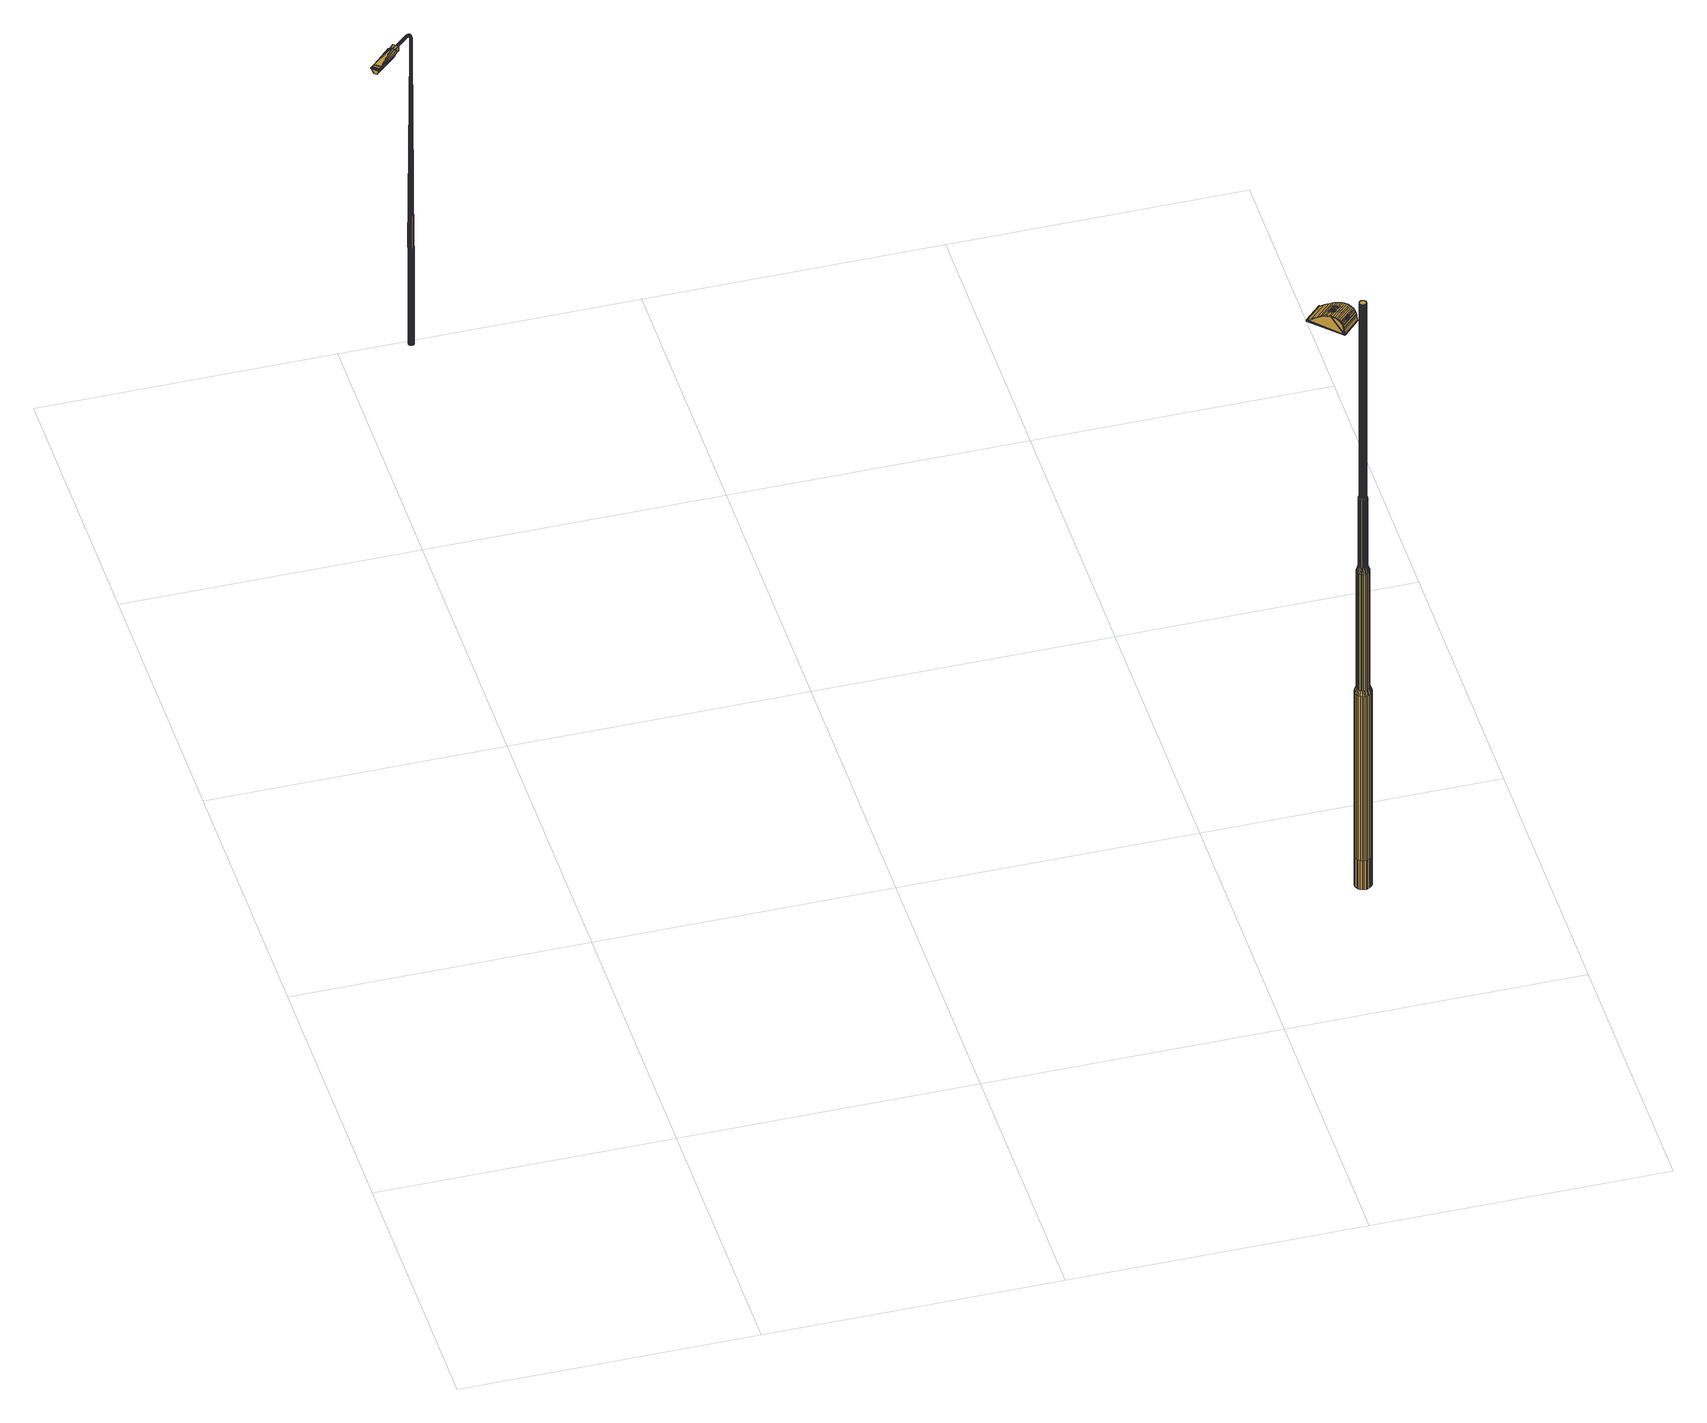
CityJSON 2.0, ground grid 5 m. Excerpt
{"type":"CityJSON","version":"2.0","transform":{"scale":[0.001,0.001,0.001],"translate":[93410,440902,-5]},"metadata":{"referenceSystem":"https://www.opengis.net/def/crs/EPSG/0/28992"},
"CityObjects":{
"cityfurniture1":{"type":"CityFurniture","attributes":{"Brondatum":"12-06-2019","Thema":"Lichtmasten","Nivo":"0","Klasse":"Tertiaire weg","Objecthoogte":"6","Geplaatst_op":"01-01-1995","Datum_laatste_mutatie":"07-06-2019","Straatnaam":"Wilgenoord","Buurtnaam":"Hillegersberg Noord","Buurt_nummer":"62","Wijknaam":"Hillegersberg-Schiebroek","Wijknummer":"6","Lichtpunttype":"Straatverlichting","Nummer":"1","Beheerobject":"23442/OVL-001","Lamptype":"SON PRO E 50W E27","Armatuurtype":"490 SGS 203 1X SON 50W <NB>","Masttype":"80005 MAST 6M LPH 6M R.grijs VALMONT"},"geometry":[{"type":"MultiSurface","lod":"2","boundaries":[[[0,1,2,3,4,5]],[[6,7,8,9,10,11]],[[12,13,14,15,16,17]],[[18,19,20,21,22,23]],[[14,13,24,25,26,15]],[[9,8,27,28,29,10]],[[30,19,18,23,31,32]],[[21,20,33,34,35,22]],[[36,37,38,39]],[[40,41,30,32,31,42]],[[43,44,45,46,47,48]],[[49,50,24,13]],[[51,52,53,54]],[[55,44,43,48,56,57]],[[58,59,20,19]],[[60,61,50,49]],[[47,51,54,62]],[[25,24,1,0,5,26]],[[63,64,7,6,11,65]],[[66,67,27,8]],[[68,55,57,56,69,70]],[[4,71,72,73]],[[74,75,66,76]],[[77,78,79,61]],[[80,81,78,77]],[[73,72,82,83]],[[84,39,85,45]],[[83,82,37,36]],[[46,45,85,86,51,47]],[[11,10,81,80]],[[76,66,8,7]],[[87,88,89,90]],[[61,79,91,50]],[[39,38,92,85]],[[93,94,95,96]],[[97,98,99,100]],[[101,77,61,60]],[[22,35,102,103]],[[90,89,75,74]],[[50,91,1,24]],[[94,104,105,95]],[[95,105,106,59]],[[15,26,107,108]],[[65,11,80,109]],[[59,106,33,20]],[[54,53,104,94]],[[110,111,112,113]],[[31,23,88,87]],[[10,29,114,81]],[[115,116,98,97]],[[91,117,2,1]],[[62,54,94,93]],[[78,118,119,79]],[[86,85,92,120,52,51]],[[89,110,113,75]],[[67,121,122,27]],[[113,112,121,67]],[[75,113,67,66]],[[103,102,111,110]],[[123,124,125,126]],[[127,73,83,128]],[[88,103,110,89]],[[79,119,117,91]],[[108,107,116,115]],[[129,130,131,132]],[[96,95,59,58]],[[133,134,135,136]],[[137,138,124,123]],[[16,15,108,139]],[[140,36,39,84]],[[128,83,36,140]],[[109,80,77,101]],[[141,42,142,143]],[[143,142,144,145]],[[146,147,148,149]],[[150,49,13,12]],[[151,141,143,152]],[[134,153,154,135]],[[81,114,118,78]],[[23,22,103,88]],[[5,4,73,127]],[[145,144,153,134]],[[155,156,157,158]],[[159,97,100,160]],[[152,143,145,161]],[[56,48,162,163]],[[164,93,96,165]],[[166,167,147,146]],[[168,169,170,171]],[[172,58,19,30]],[[142,87,90,144]],[[100,99,44,55]],[[173,60,49,150]],[[130,174,175,131]],[[153,74,76,154]],[[176,126,177,178]],[[169,164,165,170]],[[179,180,156,155]],[[48,47,62,162]],[[144,90,74,153]],[[181,163,169,168]],[[158,157,167,166]],[[69,56,163,181]],[[171,170,182,183]],[[99,84,45,44]],[[136,135,184,185]],[[186,101,60,173]],[[187,109,101,186]],[[139,108,115,188]],[[182,172,30,41]],[[163,162,164,169]],[[107,127,128,116]],[[26,5,127,107]],[[116,128,140,98]],[[162,62,93,164]],[[160,100,55,68]],[[188,115,97,159]],[[42,31,87,142]],[[165,96,58,172]],[[189,65,109,187]],[[154,76,7,64]],[[170,165,172,182]],[[98,140,84,99]],[[190,191,192,193]],[[194,195,196,197]],[[198,199,200,201]],[[202,123,126,176]],[[203,171,183,204]],[[205,206,207,208,209,210]],[[211,202,176,212]],[[213,214,215,216]],[[209,208,217,218]],[[219,220,221,222]],[[216,215,223,224]],[[193,192,225,226]],[[227,228,220,219]],[[229,230,228,227]],[[231,158,166,232]],[[224,223,206,205]],[[204,183,233,234]],[[235,236,237,238]],[[239,240,241,242]],[[243,137,123,202]],[[197,196,191,190]],[[244,245,195,194]],[[232,166,146,246]],[[174,69,181,175]],[[247,200,248,249,250,245]],[[251,252,253,254,180,179]],[[255,234,233,256,141,151]],[[242,241,257,258]],[[238,237,214,213]],[[201,200,247,245,244,259]],[[260,185,184,261,189,262]],[[225,263,264,265,266,267]],[[212,176,178,268]],[[246,146,149,269]],[[266,265,243,270]],[[270,243,202,211]],[[268,178,252,271]],[[272,234,255,151,273,274]],[[275,276,185,260,262,277]],[[175,181,168,278]],[[279,179,155,280]],[[183,182,41,233]],[[271,252,251,179,279,281]],[[282,129,132,283]],[[233,41,40,42,141,256]],[[283,132,284,285]],[[124,186,173,125]],[[277,262,138,137]],[[280,155,158,231]],[[278,168,171,203]],[[265,277,137,243]],[[286,287,288,289]],[[290,160,68,291]],[[263,276,275,277,265,264]],[[273,151,152,292]],[[293,12,17,16,294,295]],[[196,296,286,191]],[[292,152,161,297]],[[298,292,297,296]],[[288,136,185,276]],[[192,289,263,225]],[[296,297,287,286]],[[195,298,296,196]],[[245,250,298,195]],[[191,286,289,192]],[[250,273,292,298]],[[299,159,160,290]],[[289,288,276,263]],[[287,133,136,288]],[[147,290,291,148]],[[300,204,234,272]],[[138,187,186,124]],[[180,294,301,156]],[[301,139,188,302]],[[156,301,302,157]],[[157,302,299,167]],[[297,161,133,287]],[[184,64,63,65,189,261]],[[161,145,134,133]],[[262,189,187,138]],[[135,154,64,184]],[[302,188,159,299]],[[294,16,139,301]],[[167,299,290,147]],[[125,173,150,303]],[[284,304,305,306]],[[131,175,278,304]],[[248,272,274,273,250,249]],[[305,203,204,300]],[[307,306,308,199]],[[126,125,303,177]],[[199,308,248,200]],[[303,150,12,293]],[[178,177,253,252]],[[308,300,272,248]],[[253,293,295,294,180,254]],[[285,284,306,307]],[[132,131,304,284]],[[218,217,309,310]],[[177,303,293,253]],[[306,305,300,308]],[[304,278,203,305]],[[119,311,312,117]],[[28,27,122,313,314,29]],[[120,92,315,316,317,52]],[[313,122,318,319,320,314]],[[117,312,321,2]],[[241,270,211,257]],[[102,322,323,111]],[[52,317,324,53]],[[111,323,325,112]],[[53,324,326,104]],[[105,327,328,106]],[[240,266,270,241]],[[258,257,329,330]],[[3,2,321,331,71,4]],[[104,326,327,105]],[[34,33,332,333,334,35]],[[35,334,322,102]],[[106,328,332,33]],[[335,336,230,229]],[[226,225,267,266,240,337]],[[214,338,339,215]],[[340,232,246,341]],[[342,231,232,340]],[[37,343,344,38]],[[345,283,285,338]],[[346,280,231,342]],[[215,339,198,223]],[[82,347,343,37]],[[223,198,201,206]],[[220,341,348,221]],[[38,344,315,92]],[[72,349,347,82]],[[350,351,352,353,354,355]],[[354,353,346,336]],[[351,271,281,279,353,352]],[[353,279,280,346]],[[356,282,283,345]],[[237,345,338,214]],[[228,340,341,220]],[[236,356,345,237]],[[331,321,357,358,359,71]],[[360,268,271,351]],[[361,360,351,350]],[[310,309,362,363]],[[364,354,336,335]],[[329,212,268,360]],[[257,211,212,329]],[[230,342,340,228]],[[149,148,365,130,129,366]],[[206,201,259,244,208,207]],[[330,329,360,361]],[[367,368,369,370]],[[363,362,368,367]],[[336,346,342,230]],[[208,244,194,217]],[[222,221,371,236,235,372]],[[221,348,373,356,236,371]],[[374,242,258,375]],[[375,258,330,376]],[[377,369,226,337,240,239]],[[338,285,307,339]],[[309,197,190,362]],[[378,239,242,374]],[[376,330,361,379]],[[341,246,269,348]],[[148,291,380,174,130,365]],[[362,190,193,368]],[[217,194,197,309]],[[381,370,369,377,239,378]],[[291,68,70,69,174,380]],[[382,383,350,355,354,364]],[[379,361,350,383]],[[368,193,226,369]],[[339,307,199,198]],[[219,222,384,385]],[[222,372,235,386,387,384]],[[388,325,323,322,334,333,332,328,327,326,324,317,316,315,344,343,347,349,359,358,357,389,390,391,392,320,319,318]],[[393,391,390,311]],[[311,390,389,312]],[[235,238,394,386]],[[373,348,269,395,282,356]],[[396,392,391,393]],[[397,398,205,210,209,399]],[[399,209,218,400]],[[269,149,366,129,282,395]],[[229,227,401,402]],[[403,400,404,405]],[[400,218,310,403]],[[384,385,406,407]],[[379,408,409,376]],[[227,219,385,401]],[[410,213,216,411]],[[412,224,205,398]],[[411,216,224,412]],[[413,414,415,416]],[[238,213,410,394]],[[363,367,417,418]],[[417,418,419,420]],[[229,402,421,335]],[[310,363,418,403]],[[411,412,398,397,399,400,403,418,417,422,423,424,414,413,409,408,425,426,427,421,402,401,385,384,387,386,394,410]],[[335,421,427,364]],[[414,424,428,415]],[[378,374,414,424]],[[382,364,427,426,425,383]],[[370,381,378,424,423,422]],[[374,375,413,414]],[[376,409,413,375]],[[423,429,428,424]],[[429,423,422,430]],[[367,370,422,417]],[[383,425,408,379]],[[427,426,425,431,432,433]],[[398,412,434,435]],[[385,401,436,406]],[[425,408,437,431]],[[409,413,416,438]],[[418,403,405,419]],[[402,421,439,440]],[[421,427,433,439]],[[412,411,441,434]],[[410,394,442,443]],[[408,409,438,437]],[[411,410,443,441]],[[400,399,444,404]],[[445,446,386,387,384,407]],[[401,402,440,436]],[[394,386,446,442]],[[447,444,399,397,398,435]],[[422,417,420,430]],[[121,388,318,122]],[[112,325,388,121]],[[29,314,396,114]],[[71,359,349,72]],[[114,396,393,118]],[[312,389,357,321]],[[118,393,311,119]],[[314,320,392,396]],[[448,449,450,451]],[[452,453,454,455]],[[456,457,458]],[[459,460,461]],[[462,463,464]],[[465,466,467]],[[449,468,469,450]],[[455,454,470,471]],[[472,473,474,475]],[[471,476,477,478,479]],[[480,481,482,483]],[[457,484,475,472,485,486,487,488,489]],[[474,473,490,491,492,469,468,493,494,495,496]],[[475,474,496,484]],[[497,498,477,476,499,500]],[[501,502,503,487,486,485,472,475,484,458,452,455,471,479]],[[487,504,492,491,486]],[[461,505,506,507,465]],[[508,509,465]],[[464,448,451,461]],[[510,502,501]],[[511,512,467]],[[467,512,513,464,463,514,515]],[[516,500,497,517]],[[464,513,518]],[[458,519,453,452]],[[485,490,473,472]],[[451,450,505,461]],[[510,488,503]],[[520,521,510,488]],[[484,496,495,519,458]],[[470,499,476,471]],[[517,522,498,497]],[[461,465,466,448,451]],[[467,515,514,463,464,461,465]],[[472,485,482,481]],[[503,487,488]],[[465,508,523]],[[501,479,521]],[[509,461,465]],[[461,465,459]],[[456,452,455]],[[501,521,510]],[[501,524,525,502]],[[460,459,523,508,509,462]],[[503,502,510]],[[502,525,526,503]],[[467,508,465]],[[462,464,461]],[[455,471,527]],[[467,515,508]],[[457,456,527,528]],[[500,529,507,506,498,497]],[[465,523,459]],[[461,509,462]],[[455,527,456]],[[458,484,457]],[[513,518,486,485,472,475,511,512]],[[460,462,461]],[[454,453,519,495,494,529,500,516,500,499,470]],[[463,514,515,467,466,448,464]],[[486,491,490,485]],[[466,493,468,449,448]],[[520,488,489,457,528]],[[465,507,529,494,493,466]],[[503,526,504,487]],[[528,527,471,479,521,520]],[[509,508,515,514,463,462]],[[458,452,456]],[[469,492,504,526,525,524,478,477,498,522,498,506,505,450]],[[479,478,524,501]],[[530,531,532,533]],[[534,535,531,532]],[[536,537,532,531,538,539]],[[540,534,532,537]],[[541,542,543,540,537,536,544]],[[530,533,545,546]],[[547,548,539,538,486,549,550]],[[535,486,538,531]],[[548,547,541,544]],[[530,546,551,552,535,531]],[[539,548,544,536]],[[553,545,533,532,534,554]]]}]},
"cityfurniture2":{"type":"CityFurniture","attributes":{"Brondatum":"12-06-2019","Thema":"Lichtmasten","Nivo":"0","Klasse":"Tertiaire weg","Objecthoogte":"6","Geplaatst_op":"01-01-1995","Datum_laatste_mutatie":"07-06-2019","Straatnaam":"Wilgenoord","Buurtnaam":"Hillegersberg Noord","Buurt_nummer":"62","Wijknaam":"Hillegersberg-Schiebroek","Wijknummer":"6","Lichtpunttype":"Straatverlichting","Nummer":"1","Beheerobject":"23442/OVL-001","Lamptype":"SON PRO E 50W E27","Armatuurtype":"490 SGS 203 1X SON 50W <NB>","Masttype":"80005 MAST 6M LPH 6M R.grijs VALMONT"},"geometry":[{"type":"MultiSurface","lod":"2","boundaries":[[[555,556,557,558]],[[558,557,559,560]],[[560,559,561,562]],[[562,561,563,564]],[[564,563,565,566]],[[566,565,567,568]],[[568,567,569,570]],[[570,569,571,572]],[[572,571,573,574]],[[574,573,575,576]],[[576,575,577,578]],[[578,577,579,580]],[[580,579,581,582]],[[582,581,583,584]],[[584,583,585,586]],[[586,585,587,588]],[[588,587,589,590]],[[590,589,591,592]],[[592,591,593,594]],[[594,593,595,596]],[[596,595,597,598]],[[598,597,599,600]],[[600,599,601,602]],[[602,601,556,555]],[[555,558,560,562,564,566,568,570,572,574,576,578,580,582,584,586,588,590,592,594,596,598,600,602]]]}]},
"cityfurniture3":{"type":"CityFurniture","attributes":{"Brondatum":"12-06-2019","Thema":"Lichtmasten","Nivo":"0","Klasse":"Verbindingsweg 2-zijdig","Objecthoogte":"10","Geplaatst_op":"02-12-2010","Datum_laatste_mutatie":"07-06-2019","Straatnaam":"Straatweg","Buurtnaam":"Hillegersberg Noord","Buurt_nummer":"62","Wijknaam":"Hillegersberg-Schiebroek","Wijknummer":"6","Lichtpunttype":"Straatverlichting","Nummer":"15","Beheerobject":"71935/OVL-015","Lamptype":"CPO-TW 140W KL.728","Armatuurtype":"4767 ARM SGS 453 1X CPO-TW 140W K EB OC FG EVSA VLAK GLAS LS-6","Uithoudertype":"UITHOUDER OV CONVERSIEMODEL","Masttype":"TRAMMAST LPH 10M"},"geometry":[{"type":"MultiSurface","lod":"2","boundaries":[[[603,604,605,606]],[[607,608,609,610]],[[611,612,613,614]],[[615,603,606,616]],[[617,618,619,620]],[[618,611,614,619]],[[604,607,610,605]],[[612,615,616,613]],[[614,613,621,622]],[[606,605,623,624]],[[625,626,627,628]],[[629,630,631,632]],[[633,634,635,636]],[[613,616,637,621]],[[638,625,628,639]],[[630,640,641,631]],[[616,606,624,637]],[[642,629,632,643]],[[610,609,644,645]],[[620,619,646,647]],[[648,633,636,649]],[[605,610,645,623]],[[619,614,622,646]],[[634,617,620,635]],[[650,648,649,651]],[[652,638,639,653]],[[640,652,653,641]],[[609,642,643,644]],[[654,655,626,625]],[[608,656,642,609]],[[657,658,659,660]],[[661,657,660,662]],[[663,664,640,630]],[[665,661,662,666]],[[667,665,666,668]],[[669,667,668,670]],[[671,672,638,652]],[[664,671,652,640]],[[672,654,625,638]],[[673,650,651,674]],[[658,673,674,659]],[[675,663,630,629]],[[655,669,670,626]],[[656,675,629,642]],[[676,677,678,679]],[[680,681,682,683]],[[684,685,686,687]],[[688,689,690,691]],[[692,693,694,695]],[[693,696,697,694]],[[681,698,699,682]],[[700,680,683,701]],[[702,703,704,705]],[[685,706,707,686]],[[696,676,679,697]],[[708,700,701,709]],[[710,708,709,711]],[[689,710,711,690]],[[706,688,691,707]],[[712,684,687,713]],[[703,712,713,704]],[[714,715,677,676]],[[716,717,693,692]],[[718,719,720,721]],[[722,723,681,680]],[[724,725,726,727]],[[728,716,692,729]],[[730,731,710,689]],[[725,732,733,726]],[[734,735,736,737]],[[717,738,696,693]],[[738,714,676,696]],[[739,722,680,700]],[[719,702,705,720]],[[735,724,727,736]],[[740,730,689,688]],[[723,741,698,681]],[[742,718,721,743]],[[732,742,743,733]],[[731,744,708,710]],[[698,728,729,699]],[[744,739,700,708]],[[715,734,737,677]],[[745,746,747,748]],[[749,750,751,752]],[[753,754,755,756]],[[757,745,748,758]],[[754,749,752,755]],[[759,760,761,762]],[[746,753,756,747]],[[763,764,765,766]],[[764,759,762,765]],[[750,767,768,751]],[[760,757,758,761]],[[748,747,769,770]],[[766,765,695,694]],[[767,771,772,768]],[[752,751,773,774]],[[771,775,776,772]],[[777,778,779,780]],[[778,781,782,779]],[[783,784,785,786]],[[784,787,788,785]],[[787,789,790,788]],[[789,791,792,790]],[[791,793,794,792]],[[756,755,795,796]],[[781,763,766,782]],[[747,756,796,769]],[[761,758,797,798]],[[799,800,801,802]],[[775,799,802,776]],[[800,803,804,801]],[[803,805,806,804]],[[805,783,786,806]],[[793,807,808,794]],[[762,761,798,809]],[[758,748,770,797]],[[755,752,774,795]],[[807,777,780,808]],[[765,762,809,695]],[[792,794,810,811]],[[785,788,812,813]],[[768,772,814,815]],[[802,801,816,817]],[[701,683,770,769]],[[786,785,813,818]],[[788,790,819,812]],[[782,766,694,697]],[[772,776,820,814]],[[776,802,817,820]],[[804,806,821,822]],[[801,804,822,816]],[[780,779,679,678]],[[790,792,811,819]],[[751,768,815,773]],[[794,808,823,810]],[[683,682,797,770]],[[779,782,697,679]],[[808,780,678,823]],[[806,786,818,821]],[[682,699,798,797]],[[704,713,817,816]],[[733,743,813,812]],[[736,727,811,810]],[[705,704,816,822]],[[691,690,774,773]],[[687,686,814,820]],[[720,705,822,821]],[[709,701,769,796]],[[711,709,796,795]],[[737,736,810,823]],[[690,711,795,774]],[[707,691,773,815]],[[699,729,809,798]],[[713,687,820,817]],[[726,733,812,819]],[[743,721,818,813]],[[686,707,815,814]],[[729,692,695,809]],[[727,726,819,811]],[[677,737,823,678]],[[778,777,807,793,791,789,787,784,783,805,803,800,799,775,771,767,750,749,754,753,746,745,757,760,759,764,763,781]],[[824,825,719,718]],[[826,827,732,725]],[[828,826,725,724]],[[829,830,734,715]],[[831,832,712,703]],[[833,834,717,716]],[[835,836,706,685]],[[741,837,728,698]],[[838,828,724,735]],[[839,824,718,742]],[[837,833,716,728]],[[825,840,702,719]],[[841,829,715,714]],[[836,740,688,706]],[[827,839,742,732]],[[830,838,735,734]],[[842,835,685,684]],[[832,842,684,712]],[[840,831,703,702]],[[631,641,839,827]],[[632,631,827,826]],[[641,653,824,839]],[[834,843,738,717]],[[627,844,832,831]],[[639,628,840,825]],[[643,632,826,828]],[[845,846,740,836]],[[843,841,714,738]],[[847,848,731,730]],[[844,849,842,832]],[[850,647,741,723]],[[846,847,730,740]],[[653,639,825,824]],[[851,850,723,722]],[[852,851,722,739]],[[853,845,836,835]],[[628,627,831,840]],[[849,853,835,842]],[[848,854,744,731]],[[854,852,739,744]],[[644,643,828,838]],[[647,646,837,741]],[[622,621,834,833]],[[626,670,844,627]],[[668,666,853,849]],[[621,637,843,834]],[[635,620,647,850]],[[662,660,846,845]],[[623,645,830,829]],[[651,649,852,854]],[[659,674,848,847]],[[637,624,841,843]],[[666,662,845,853]],[[645,644,838,830]],[[646,622,833,837]],[[636,635,850,851]],[[649,636,851,852]],[[674,651,854,848]],[[624,623,829,841]],[[660,659,847,846]],[[670,668,849,844]],[[855,856,857,858]],[[859,860,861,862]],[[863,864,865]],[[856,866,867,857]],[[868,869,870]],[[871,872,873,874]],[[875,876,877,865]],[[878,879,880,881]],[[860,882,883,861]],[[872,859,862,873]],[[884,870,869]],[[885,878,881,886]],[[882,887,888,883]],[[889,890,891,892]],[[879,869,868,880]],[[893,894,895,896]],[[894,897,898,895]],[[897,889,892,898]],[[877,865,864]],[[890,855,858,891]],[[887,885,886,888]],[[866,871,874,867]],[[899,900,901,902]],[[903,899,902,904]],[[905,906,907]],[[908,906,905]],[[909,908,905]],[[910,903,904,911]],[[912,900,899,903,910,913,914,915,916,917,918,919],[920,905,907,921,922,923]],[[920,909,905]],[[924,908,909]],[[912,919,924,909]],[[919,918,908,924]],[[900,912,909,901]],[[913,910,911,925]],[[890,889,926,927]],[[855,890,927,928]],[[866,856,929,930]],[[871,866,930,931]],[[856,855,928,929]],[[872,871,931,932]],[[933,934,935,936]],[[937,938,864,939]],[[940,937,939,941]],[[942,943,944,945]],[[946,947,948,949]],[[949,948,943,942]],[[945,944,950,951]],[[721,720,821,818]],[[952,953,954,955]],[[956,957,958,959]],[[955,954,957,956]],[[960,961,962,963]],[[964,965,966,967]],[[963,962,968,969]],[[970,971,972,973]],[[967,966,974,975]],[[951,950,976,977]],[[978,979,980,981]],[[981,980,965,964]],[[982,983,984,985]],[[975,974,971,970]],[[969,968,983,982]],[[986,987,988,989]],[[989,988,961,960]],[[985,984,990,991]],[[992,993,979,978]],[[977,976,987,986]],[[994,995,996,997]],[[997,996,998,999]],[[999,998,1000,1001]],[[1002,1003,1004,1005]],[[1006,1007,1008,1009]],[[1010,1011,1007,1006]],[[1009,1008,995,994]],[[1012,1013,1014,1015]],[[1016,1017,1018,1019]],[[1020,1021,1022,1023]],[[1024,1025,1017,1016]],[[1026,1027,1028,1029]],[[1030,1031,1013,1012]],[[1032,1033,1034,1035]],[[1036,1037,1038,1039]],[[1023,1022,1011,1010]],[[1019,1018,1040,1041]],[[1015,1014,1037,1036]],[[1035,1034,1042,1043]],[[1039,1038,1021,1020]],[[1041,1040,1033,1032]],[[1044,1045,1027,1026]],[[1043,1042,1045,1044]],[[1046,1047,1048,1049]],[[1050,1051,1052,1053]],[[1054,1055,1056,1057]],[[1049,1048,1055,1054]],[[1005,1004,1058,1059]],[[1053,1052,1047,1046]],[[1059,1058,1051,1050]],[[1060,1061,1062,1063]],[[1064,1065,1066,1067]],[[1068,1069,1070,1071]],[[1072,1073,1061,1060]],[[1074,1075,1076,1077]],[[1078,1079,1065,1064]],[[1080,1081,953,952]],[[1057,1056,1069,1068]],[[1077,1076,1082,1083]],[[1063,1062,1084,1085]],[[1071,1070,1075,1074]],[[1086,1087,1081,1080]],[[1085,1084,1087,1086]],[[1067,1066,1088,1089]],[[1089,1088,1073,1072]],[[878,885,1090,1091]],[[879,878,1091,1092]],[[869,879,1092,1093]],[[884,869,1093,876]],[[1094,1095,1096,1097]],[[1098,911,923]],[[1099,1100,1101]],[[1102,1103,906]],[[1104,921,907,1105]],[[1105,1094,1097,1104]],[[921,1098,922]],[[906,1103,907]],[[1105,907,905,1094]],[[909,920,923,901]],[[922,1098,923]],[[904,902,911]],[[1098,921,907,1103]],[[902,901,923]],[[925,911,1098]],[[1100,923,922,1097,1096,1106,1101]],[[911,902,923]],[[1107,940,941,1108]],[[1109,1110,1111,1112]],[[893,1113,1114,1115]],[[1110,1107,1108,1111]],[[1113,1109,1112,1114]],[[894,893,1115,1116]],[[889,897,1117,926]],[[897,894,1116,1117]],[[1118,1119,1120,1121]],[[1122,1123,1124,1125]],[[1126,1127,1128,1129]],[[1130,1131,1132,1133]],[[1134,1135,1136,1137]],[[1137,1136,1138,1139]],[[1140,1141,1142,1143]],[[1139,1138,1144,1145]],[[1145,1144,1127,1126]],[[1146,1147,1123,1122]],[[1121,1120,1131,1130]],[[1125,1124,1119,1118]],[[1133,1132,1148,1149]],[[1149,1148,1135,1134]],[[1143,1142,1150,1151]],[[1152,1153,1154,1155]],[[1151,1150,1156,1157]],[[1158,1159,1160,1161]],[[1162,1163,1164,1165]],[[1166,1167,1168,1169]],[[1155,1154,1159,1158]],[[1170,1171,1172,1173]],[[1157,1156,1174,1175]],[[1176,1177,1178,1179]],[[1173,1172,1177,1176]],[[1175,1174,1163,1162]],[[1165,1164,1180,1181]],[[1179,1178,1025,1024]],[[1181,1180,1167,1166]],[[1169,1168,1153,1152]],[[1182,1183,1184,1185]],[[1186,1187,1188,1189]],[[1190,1191,1192,1193]],[[1194,1195,1187,1186]],[[1196,1197,1198,1199]],[[1200,1201,1197,1196]],[[1185,1184,1202,1203]],[[1199,1198,1191,1190]],[[1204,1205,1201,1200]],[[1203,1202,1205,1204]],[[1193,1192,1206,1207]],[[1208,1209,1210,1211]],[[1211,1210,1212,1213]],[[1207,1206,1214,1215]],[[1215,1214,1195,1194]],[[914,913,925,1098]],[[916,915,1103,1102]],[[938,1216,1217]],[[938,937,1218,1216]],[[1107,1110,1219,1220]],[[1221,1217,884,870]],[[915,914,1098,1103]],[[1221,1217,1216]],[[918,917,906,908]],[[1222,1109,1223]],[[917,916,1102,906]],[[893,896,1113]],[[940,1107,1220,1224]],[[937,940,1224,1218]],[[1113,1223,1109]],[[1223,1113,896]],[[1110,1109,1222,1219]],[[1225,863,865]],[[1093,1092,1226,1227]],[[1093,1227,876]],[[875,876,1227]],[[885,887,1228,1090]],[[887,882,1229,1228]],[[860,859,1230,1231]],[[859,872,932,1230]],[[882,860,1231,1229]],[[973,972,1232,1233]],[[1234,1235,1236,1237]],[[1238,1239,1240,1241]],[[1242,1243,1244,1245]],[[1246,1247,1235,1234]],[[1237,1236,1239,1238]],[[1233,1232,1247,1246]],[[1248,1249,1250,1251]],[[1252,1253,1254,1255]],[[1256,1106,1096,1095]],[[1245,1244,1257,1258]],[[1258,1257,1259,1260]],[[1255,1254,1261,1262]],[[922,921,1104,1097]],[[1263,1264,1253,1252]],[[1251,1250,1265,1266]],[[1267,1268,1269,1270]],[[1262,1261,1268,1267]],[[1270,1269,1249,1248]],[[1271,1272,1264,1263]],[[1099,1106,1256]],[[1260,1259,1272,1271]],[[1094,905,920,1273,1099,1256,1095]],[[1106,1099,1101]],[[1100,1099,1273]],[[1273,923,1100]],[[923,1273,920]],[[1116,1115,1274,1275]],[[929,928,1276,1277]],[[1117,1116,1275,1278]],[[930,929,1277,1279]],[[931,930,1279,1280]],[[1108,941,1281,1282]],[[1111,1108,1282,1283]],[[1230,932,1225,1284]],[[1231,1230,1284,1285]],[[1091,1090,1286,1287]],[[1228,1229,1288,1289]],[[1092,1091,1287,1226]],[[941,939,1290,1281]],[[927,926,1291,1292]],[[928,927,1292,1276]],[[1229,1231,1285,1288]],[[1115,1114,1293,1274]],[[939,864,863,1290]],[[1114,1112,1294,1293]],[[1112,1111,1283,1294]],[[932,931,1280,1225]],[[926,1117,1278,1291]],[[1090,1228,1289,1286]],[[1216,873,1221]],[[862,861,883,888,886,881,880,868,1221,873]],[[1295,1296,1297,1298]],[[1296,933,936,1297]],[[1299,1295,1298,1300]],[[1301,1302,1300,1298,1297,936,935]],[[1303,1304,1305,1306]],[[1307,1308,1309,1310]],[[1311,1299,1300,1302]],[[1312,1311,1302,1301]],[[934,933,1296,1295,1299,1311,1312]],[[1313,1314,1315,1316]],[[1317,1318,1308,1307]],[[934,1312,1301,935]],[[1319,1320,1321,1322]],[[1306,1305,1323,1324]],[[1310,1309,1209,1208]],[[1316,1315,1320,1319]],[[1325,1326,1314,1313]],[[1322,1321,1318,1317]],[[1324,1323,1326,1325]],[[938,1217,877,864]],[[896,895,898,892,891,858,857,867,874,873,1216,1218,1224,1220,1219,1222]],[[1223,896,1222]],[[875,1227,865]],[[1226,1287,1286,1289,1288,1285,1284,1225,865,1227]],[[868,870,1221]],[[1294,1283,1282,1281,1290,863,1225,1280,1279,1277,1276,1292,1291,1278,1275,1274,1293]]]}]}
},
"vertices":[
[1124,19836,7444],[1125,19836,7447],[1111,19821,7454],[1111,19820,7452],[1110,19820,7449],[1123,19835,7442],[1132,19869,7453],[1130,19871,7453],[1116,19855,7464],[1117,19853,7464],[1119,19851,7464],[1133,19867,7453],[1161,19877,7410],[1150,19864,7424],[1149,19864,7422],[1147,19863,7420],[1158,19875,7407],[1160,19876,7409],[1097,19862,7449],[1096,19862,7447],[1082,19846,7454],[1083,19847,7457],[1084,19847,7459],[1098,19863,7451],[1138,19851,7437],[1137,19850,7434],[1136,19849,7432],[1101,19838,7473],[1102,19836,7472],[1104,19834,7472],[1109,19876,7437],[1111,19878,7441],[1110,19877,7439],[1068,19830,7459],[1069,19831,7462],[1069,19831,7464],[1101,19823,7438],[1088,19809,7443],[1084,19811,7441],[1097,19826,7436],[1122,19891,7426],[1121,19890,7424],[1123,19892,7428],[1115,19858,7420],[1117,19856,7420],[1105,19843,7429],[1103,19845,7429],[1102,19847,7429],[1113,19860,7420],[1151,19867,7428],[1139,19853,7441],[1089,19833,7436],[1076,19818,7441],[1073,19821,7443],[1086,19836,7438],[1128,19869,7409],[1124,19872,7410],[1126,19870,7409],[1095,19860,7442],[1082,19845,7449],[1152,19870,7432],[1139,19856,7445],[1099,19850,7431],[1145,19884,7440],[1143,19886,7440],[1147,19882,7439],[1112,19858,7464],[1097,19841,7472],[1138,19880,7396],[1134,19883,7397],[1136,19882,7397],[1096,19804,7454],[1094,19805,7450],[1107,19820,7445],[1122,19876,7451],[1108,19860,7462],[1126,19874,7453],[1138,19860,7448],[1124,19844,7459],[1125,19841,7455],[1136,19863,7451],[1122,19848,7462],[1091,19806,7446],[1104,19822,7441],[1109,19840,7429],[1093,19829,7436],[1091,19831,7436],[1114,19878,7445],[1100,19863,7455],[1104,19862,7459],[1118,19878,7448],[1126,19838,7451],[1080,19815,7440],[1097,19854,7434],[1084,19840,7441],[1082,19842,7445],[1095,19857,7438],[1136,19863,7411],[1125,19851,7422],[1121,19853,7420],[1132,19865,7410],[1151,19874,7435],[1072,19830,7469],[1086,19847,7463],[1071,19824,7446],[1069,19827,7450],[1068,19829,7454],[1133,19849,7428],[1144,19862,7417],[1149,19878,7438],[1089,19846,7467],[1074,19829,7473],[1078,19827,7476],[1093,19844,7470],[1107,19831,7470],[1140,19862,7414],[1129,19849,7425],[1112,19822,7459],[1110,19828,7467],[1111,19825,7463],[1078,19816,7441],[1082,19824,7478],[1085,19821,7478],[1183,19910,7384],[1174,19900,7403],[1174,19895,7401],[1183,19906,7382],[1120,19835,7438],[1117,19836,7434],[1157,19910,7349],[1151,19902,7367],[1148,19907,7368],[1155,19914,7350],[1158,19917,7405],[1147,19905,7422],[1151,19903,7424],[1162,19915,7406],[1181,19915,7386],[1172,19904,7405],[1155,19874,7403],[1113,19838,7431],[1135,19905,7414],[1127,19893,7432],[1138,19906,7417],[1131,19892,7435],[1142,19906,7420],[1165,19903,7349],[1158,19896,7367],[1154,19899,7366],[1161,19906,7349],[1163,19880,7414],[1145,19916,7398],[1149,19918,7401],[1135,19891,7438],[1139,19889,7439],[1179,19901,7353],[1172,19894,7371],[1168,19893,7369],[1174,19901,7352],[1146,19875,7398],[1142,19877,7397],[1153,19918,7403],[1111,19864,7422],[1122,19876,7411],[1109,19867,7425],[1108,19871,7428],[1170,19901,7350],[1163,19894,7368],[1130,19892,7400],[1120,19880,7414],[1119,19884,7417],[1130,19896,7403],[1108,19874,7432],[1163,19884,7417],[1143,19893,7382],[1141,19898,7384],[1190,19914,7362],[1182,19901,7379],[1189,19910,7360],[1183,19903,7356],[1176,19895,7374],[1132,19887,7398],[1119,19887,7420],[1130,19899,7407],[1155,19900,7424],[1166,19912,7407],[1163,19888,7420],[1161,19892,7422],[1150,19874,7400],[1159,19896,7424],[1186,19949,7321],[1181,19943,7343],[1186,19942,7344],[1190,19947,7321],[1176,19948,7319],[1171,19943,7341],[1176,19944,7342],[1181,19949,7320],[1165,19939,7316],[1161,19934,7336],[1163,19938,7338],[1168,19943,7317],[1190,19919,7364],[1139,19906,7388],[1140,19910,7391],[1171,19947,7273],[1170,19946,7295],[1172,19947,7295],[1174,19949,7296],[1175,19950,7273],[1173,19948,7273],[1197,19926,7342],[1196,19921,7341],[1166,19933,7273],[1165,19932,7294],[1166,19937,7294],[1166,19938,7273],[1178,19951,7296],[1179,19952,7274],[1177,19917,7273],[1176,19916,7293],[1172,19918,7293],[1173,19919,7273],[1167,19941,7295],[1168,19942,7273],[1190,19939,7344],[1194,19944,7321],[1182,19915,7273],[1181,19914,7293],[1187,19915,7273],[1186,19914,7294],[1180,19907,7333],[1175,19907,7332],[1132,19902,7410],[1142,19914,7394],[1169,19923,7273],[1169,19922,7293],[1166,19927,7293],[1167,19928,7273],[1201,19943,7297],[1198,19940,7321],[1200,19936,7321],[1203,19939,7297],[1189,19924,7365],[1171,19946,7318],[1167,19941,7339],[1170,19909,7331],[1165,19940,7339],[1158,19932,7358],[1159,19933,7359],[1161,19935,7360],[1185,19905,7357],[1187,19906,7358],[1179,19898,7377],[1178,19897,7375],[1143,19915,7396],[1133,19904,7412],[1201,19931,7320],[1204,19934,7297],[1169,19944,7317],[1168,19910,7407],[1157,19898,7424],[1170,19908,7406],[1184,19932,7366],[1185,19930,7366],[1187,19928,7366],[1193,19935,7344],[1192,19937,7344],[1195,19917,7339],[1166,19912,7331],[1196,19931,7343],[1192,19913,7338],[1151,19923,7377],[1154,19926,7379],[1152,19925,7378],[1177,19921,7387],[1176,19923,7387],[1179,19919,7387],[1139,19902,7386],[1189,19909,7336],[1184,19907,7334],[1191,19911,7337],[1163,19915,7331],[1160,19920,7332],[1154,19919,7352],[1159,19925,7333],[1175,19936,7365],[1167,19928,7386],[1172,19926,7387],[1180,19935,7366],[1151,19887,7382],[1147,19890,7382],[1158,19928,7382],[1171,19888,7394],[1168,19886,7391],[1169,19887,7393],[1170,19937,7364],[1162,19928,7384],[1165,19936,7362],[1155,19885,7384],[1148,19920,7374],[1164,19884,7388],[1160,19884,7386],[1173,19891,7398],[1147,19911,7369],[1147,19916,7371],[1154,19923,7353],[1159,19930,7334],[1155,19928,7356],[1183,19952,7297],[1184,19953,7274],[1097,19808,7469],[1097,19806,7464],[1087,19819,7478],[1089,19817,7478],[687,19370,7549],[685,19371,7550],[683,19373,7550],[692,19375,7587],[693,19373,7587],[695,19372,7587],[1097,19805,7459],[678,19385,7578],[681,19383,7582],[680,19376,7552],[684,19381,7585],[677,19379,7555],[676,19382,7559],[675,19384,7563],[1201,19926,7319],[1203,19929,7296],[1097,19805,7457],[675,19385,7568],[675,19385,7571],[676,19385,7573],[1192,19915,7273],[1191,19915,7294],[1196,19942,7321],[1163,19929,7314],[1163,19934,7314],[1178,19911,7313],[1174,19913,7312],[1183,19911,7314],[694,19364,7552],[691,19366,7550],[1164,19924,7313],[1188,19912,7314],[698,19361,7555],[1170,19916,7312],[701,19360,7559],[1199,19920,7295],[1196,19917,7317],[1195,19916,7316],[1193,19914,7316],[1195,19917,7295],[1197,19918,7295],[1166,19920,7312],[704,19360,7568],[703,19359,7566],[703,19359,7563],[1199,19921,7318],[1202,19924,7296],[1188,19952,7297],[1189,19953,7274],[1196,19918,7273],[1153,19900,7366],[1159,19908,7349],[1194,19951,7274],[1193,19950,7297],[1197,19947,7297],[1198,19948,7274],[1170,19920,7293],[1171,19921,7273],[1168,19918,7312],[1204,19940,7274],[1205,19935,7274],[1204,19930,7274],[1199,19945,7297],[1201,19944,7274],[1203,19925,7273],[1145,19892,7382],[1200,19946,7274],[1198,19919,7273],[1200,19921,7273],[1173,19919,7003],[1177,19917,7003],[1169,19923,7003],[1171,19921,7003],[688,19378,7587],[704,19361,7573],[703,19363,7578],[701,19365,7582],[698,19368,7585],[1095,19811,7473],[1167,19928,7003],[1164,19914,7331],[1092,19814,7476],[1173,19948,7003],[1171,19947,7003],[1175,19950,7003],[1179,19952,7003],[1182,19915,7003],[1187,19915,7003],[1184,19953,7003],[1170,19979,2977],[1182,19981,2977],[1164,19891,2977],[1154,19898,2977],[1203,19925,7003],[1204,19930,7003],[1166,19933,7003],[1166,19938,7003],[1168,19942,7003],[1205,19935,7003],[1204,19940,7003],[1231,19949,2977],[1233,19937,2977],[1194,19951,7003],[1189,19953,7003],[1195,19980,2977],[1207,19976,2977],[1192,19915,7003],[1198,19948,7003],[1200,19946,7003],[1201,19944,7003],[1200,19921,7003],[1198,19919,7003],[1196,19918,7003],[1225,19960,2977],[1221,19965,2977],[1217,19969,2977],[1221,19902,2977],[1216,19898,2977],[1212,19894,2977],[1143,19955,2977],[1150,19965,2977],[1176,19887,2977],[1228,19913,2977],[1232,19924,2977],[1201,19889,2977],[1188,19886,2977],[1139,19943,2977],[1140,19919,2977],[1138,19931,2977],[1159,19973,2977],[1150,19903,2977],[1146,19907,2977],[1154,19969,2977],[691,19484,7540],[688,19487,7540],[662,19456,7547],[664,19454,7547],[583,19144,7583],[587,19142,7583],[398,18928,7631],[395,18931,7631],[551,19162,7496],[739,19375,7442],[772,19358,7535],[730,19419,7625],[717,19432,7618],[273,19012,7646],[705,19446,7608],[709,19450,7587],[682,19474,7587],[382,18916,7646],[799,19389,7540],[790,19378,7587],[691,19489,7539],[690,19489,7535],[384,18912,7634],[381,18915,7634],[782,19401,7528],[784,19404,7528],[786,19402,7528],[783,19400,7528],[379,18912,7635],[268,19010,7635],[270,19013,7634],[272,19011,7634],[779,19399,7493],[780,19400,7506],[704,19467,7506],[703,19466,7493],[798,19387,7528],[706,19468,7528],[704,19470,7528],[689,19483,7528],[685,19423,7442],[712,19399,7442],[708,19471,7528],[706,19473,7528],[689,19488,7528],[802,19391,7539],[805,19388,7539],[803,19387,7528],[800,19390,7528],[271,19009,7643],[268,19011,7643],[382,18910,7635],[382,18910,7643],[287,19027,7631],[475,19240,7583],[663,19453,7535],[687,19485,7528],[271,19014,7646],[269,19012,7647],[380,18914,7647],[760,19398,7608],[732,19422,7608],[497,19210,7496],[784,19401,7543],[786,19403,7581],[707,19473,7581],[736,19426,7587],[763,19402,7587],[385,18913,7642],[273,19012,7642],[705,19471,7543],[775,19355,7535],[315,18995,7535],[309,18997,7549],[270,19014,7642],[744,19408,7618],[284,19029,7631],[473,19242,7583],[661,19456,7535],[363,18949,7549],[360,18955,7535],[383,18911,7647],[779,19552,7485],[781,19554,7507],[857,19486,7507],[856,19485,7485],[782,19402,7528],[706,19469,7528],[860,19487,7507],[858,19485,7507],[779,19555,7507],[781,19557,7507],[784,19400,7528],[785,19402,7581],[783,19399,7543],[782,19398,7529],[864,19492,7570],[778,19397,7494],[702,19464,7494],[706,19472,7581],[785,19562,7570],[702,19468,7529],[703,19469,7543],[703,19465,7507],[704,19467,7529],[779,19398,7507],[780,19399,7529],
[1165,19973,2980],[1165,19973,980],[1155,19965,980],[1155,19965,2980],[1147,19955,980],[1147,19955,2980],[1142,19943,980],[1142,19943,2980],[1140,19930,980],[1140,19930,2980],[1142,19917,980],[1142,19917,2980],[1147,19905,980],[1147,19905,2980],[1155,19895,980],[1155,19895,2980],[1165,19887,980],[1165,19887,2980],[1177,19882,980],[1177,19882,2980],[1190,19880,980],[1190,19880,2980],[1203,19882,980],[1203,19882,2980],[1215,19887,980],[1215,19887,2980],[1225,19895,980],[1225,19895,2980],[1233,19905,980],[1233,19905,2980],[1238,19917,980],[1238,19917,2980],[1240,19930,980],[1240,19930,2980],[1238,19943,980],[1238,19943,2980],[1233,19955,980],[1233,19955,2980],[1225,19965,980],[1225,19965,2980],[1215,19973,980],[1215,19973,2980],[1203,19978,980],[1203,19978,2980],[1190,19980,980],[1190,19980,2980],[1177,19978,980],[1177,19978,2980],
[11428,1020,2855],[11419,989,2855],[11419,989,3455],[11428,1020,3455],[11417,957,2855],[11422,926,2855],[11422,926,3455],[11417,957,3455],[11493,1092,2855],[11466,1074,2855],[11466,1074,3455],[11493,1092,3455],[11444,1049,2855],[11444,1049,3455],[11553,1109,2855],[11522,1104,2855],[11522,1104,3455],[11553,1109,3455],[11466,1074,6855],[11493,1092,6855],[11419,989,6855],[11428,1020,6855],[11600,826,3455],[11629,838,3455],[11629,838,6855],[11600,826,6855],[11452,870,3455],[11477,848,3455],[11477,848,6855],[11452,870,6855],[11616,1098,2855],[11585,1107,2855],[11585,1107,3455],[11616,1098,3455],[11444,1049,6855],[11569,821,3455],[11569,821,6855],[11506,832,3455],[11506,832,6855],[11434,897,3455],[11434,897,6855],[11422,926,6855],[11417,957,6855],[11522,1104,6855],[11553,1109,6855],[11645,1082,2855],[11645,1082,3455],[11669,1060,2855],[11669,1060,3455],[11537,823,3455],[11537,823,6855],[11600,826,2855],[11629,838,2855],[11434,897,2855],[11705,973,2855],[11700,1004,2855],[11700,1004,3455],[11705,973,3455],[11703,941,2855],[11703,941,3455],[11477,848,2855],[11506,832,2855],[11694,910,2855],[11694,910,3455],[11678,881,2855],[11678,881,3455],[11656,857,2855],[11656,857,3455],[11537,823,2855],[11569,821,2855],[11688,1033,2855],[11688,1033,3455],[11452,870,2855],[11488,996,9455],[11483,980,9455],[11483,980,10855],[11488,996,10855],[11600,1066,9355],[11577,1073,9355],[11570,1042,9455],[11587,1037,9455],[11647,904,9355],[11659,925,9355],[11628,938,9455],[11619,923,9455],[11667,972,9355],[11663,996,9355],[11631,988,9455],[11633,971,9455],[11522,1034,9455],[11508,1024,9455],[11508,1024,10855],[11522,1034,10855],[11496,1011,9455],[11496,1011,10855],[11553,1074,9355],[11554,1043,9455],[11622,1054,9355],[11602,1029,9455],[11588,863,9355],[11610,872,9355],[11594,901,9455],[11578,894,9455],[11666,949,9355],[11632,955,9455],[11640,1038,9355],[11615,1017,9455],[11654,1018,9355],[11624,1003,9455],[11630,885,9355],[11608,910,9455],[11459,1008,9355],[11453,985,9355],[11508,1062,9355],[11488,1048,9355],[11541,860,9355],[11565,859,9355],[11562,892,9455],[11545,893,9455],[11600,1066,6955],[11577,1073,6955],[11464,915,9355],[11478,896,9355],[11501,917,9455],[11491,931,9455],[11530,1071,9355],[11537,1040,9455],[11663,996,6955],[11654,1018,6955],[11496,879,9355],[11514,906,9455],[11451,961,9355],[11455,938,9355],[11485,947,9455],[11482,963,9455],[11471,1030,9355],[11622,1054,6955],[11667,972,6955],[11553,1074,6955],[11518,867,9355],[11529,897,9455],[11640,1038,6955],[11580,1020,14905],[11591,1014,14905],[11591,1014,10905],[11580,1020,10905],[11613,983,14905],[11615,970,14905],[11615,970,10905],[11613,983,10905],[11601,1005,14905],[11608,994,14905],[11608,994,10905],[11601,1005,10905],[11567,1024,14905],[11567,1024,10905],[11542,1022,14905],[11555,1025,14905],[11555,1025,10905],[11542,1022,10905],[11520,1010,14905],[11531,1018,14905],[11531,1018,10905],[11520,1010,10905],[11614,958,14905],[11614,958,10905],[11602,1029,10855],[11587,1037,10855],[11611,945,14905],[11611,945,10905],[11633,971,10855],[11631,988,10855],[11605,934,14905],[11605,934,10905],[11501,977,14905],[11505,989,14905],[11505,989,10905],[11501,977,10905],[11511,1001,14905],[11511,1001,10905],[11548,910,14905],[11536,914,14905],[11536,914,10905],[11548,910,10905],[11524,920,14905],[11524,920,10905],[11514,929,14905],[11514,929,10905],[11507,940,14905],[11507,940,10905],[11502,952,14905],[11502,952,10905],[11624,1003,10855],[11615,1017,10855],[11570,1042,10855],[11554,1043,10855],[11596,924,14905],[11585,917,14905],[11585,917,10905],[11596,924,10905],[11573,912,14905],[11573,912,10905],[11561,910,14905],[11561,910,10905],[11500,964,14905],[11500,964,10905],[11537,1040,10855],[11485,947,10855],[11491,931,10855],[11514,906,10855],[11529,897,10855],[11628,938,10855],[11632,955,10855],[11594,901,10855],[11608,910,10855],[11545,893,10855],[11501,917,10855],[11619,923,10855],[11562,892,10855],[11578,894,10855],[11482,963,10855],[11541,860,6955],[11565,859,6955],[11478,896,6955],[11496,879,6955],[11464,915,6955],[11453,985,6955],[11451,961,6955],[11610,872,6955],[11630,885,6955],[11508,1062,6955],[11488,1048,6955],[11659,925,6955],[11666,949,6955],[11530,1071,6955],[11455,938,6955],[11518,867,6955],[11588,863,6955],[11459,1008,6955],[11647,904,6955],[11471,1030,6955],[11656,857,6855],[11703,941,6855],[11705,973,6855],[11700,1004,6855],[11688,1033,6855],[11678,881,6855],[11585,1107,6855],[11616,1098,6855],[11645,1082,6855],[11694,910,6855],[11669,1060,6855],[11178,1057,14572],[11159,1077,14580],[11152,1070,14574],[11170,1051,14566],[11062,1176,14576],[11033,1206,14561],[11032,1192,14556],[11060,1164,14570],[11544,1249,14326],[11542,1236,14319],[11544,1248,14316],[11138,1099,14585],[11132,1091,14579],[10799,1426,14337],[10788,1451,14331],[10788,1437,14316],[11115,1123,14586],[11090,1148,14584],[11086,1138,14578],[11110,1113,14580],[11081,1723,14316],[11055,1735,14316],[11542,1236,14316],[10915,1324,14469],[10846,1393,14397],[10854,1371,14400],[10920,1305,14468],[11003,1236,14542],[11004,1221,14538],[10776,1463,14316],[10944,1296,14495],[10947,1278,14493],[10973,1266,14520],[10975,1249,14517],[11207,1027,14550],[11194,1041,14562],[11185,1036,14557],[11198,1022,14546],[11233,999,14509],[11226,1007,14524],[11215,1004,14521],[11222,996,14507],[11217,1016,14538],[11207,1012,14534],[11060,1751,14311],[11046,1745,14311],[11046,1745,14318],[11060,1751,14318],[11074,1745,14311],[11074,1745,14318],[11098,1149,14311],[11241,958,14318],[11224,1084,14311],[10766,1444,14318],[10766,1472,14318],[11549,1258,14311],[11549,1258,14318],[10766,1472,14311],[11554,1244,14311],[11548,1230,14311],[11269,957,14311],[11255,951,14311],[11241,958,14311],[10766,1444,14311],[10760,1458,14311],[10809,1445,14311],[11423,1278,14311],[11361,1406,14311],[11072,1701,14311],[10760,1458,14318],[11554,1244,14318],[11480,1293,14550],[11467,1307,14562],[11450,1323,14572],[11431,1342,14580],[11410,1364,14585],[11387,1388,14586],[11362,1414,14584],[11145,1150,14422],[11140,1155,14438],[11354,1365,14438],[11360,1359,14422],[11263,964,14322],[11263,964,14319],[11542,1236,14322],[11258,971,14403],[11535,1241,14403],[11155,1267,14577],[11150,1262,14577],[11177,1234,14585],[11183,1239,14585],[11097,1327,14544],[11092,1321,14544],[11121,1291,14562],[11127,1297,14562],[11202,1208,14587],[11208,1213,14587],[11322,1119,14539],[11317,1113,14539],[11325,1105,14525],[11331,1110,14525],[11339,1102,14510],[11333,1096,14510],[11341,1089,14494],[11346,1094,14494],[11287,1132,14563],[11282,1126,14563],[11295,1113,14551],[11301,1118,14551],[11171,1228,14585],[11165,1223,14585],[11191,1197,14587],[11196,1202,14587],[11305,1102,14539],[11311,1108,14539],[11241,1157,14581],[11235,1151,14581],[11254,1132,14573],[11260,1137,14573],[11214,1173,14586],[11220,1178,14586],[11226,1184,14586],[11231,1189,14586],[11115,1285,14562],[11109,1280,14562],[11138,1250,14577],[11144,1256,14577],[11319,1099,14525],[11314,1094,14525],[11322,1085,14510],[11327,1091,14510],[11252,1168,14581],[11247,1162,14581],[11266,1143,14573],[11271,1148,14573],[11329,1078,14494],[11335,1083,14494],[11086,1315,14544],[11080,1310,14544],[11345,1141,14539],[11340,1136,14539],[11348,1127,14525],[11354,1133,14525],[11356,1119,14510],[11362,1124,14510],[11363,1111,14494],[11369,1117,14494],[11120,1349,14544],[11115,1343,14544],[11144,1313,14562],[11150,1319,14562],[11322,1165,14563],[11316,1160,14563],[11329,1146,14551],[11335,1152,14551],[11306,1182,14573],[11300,1176,14573],[11161,1330,14562],[11155,1325,14562],[11184,1295,14577],[11190,1301,14577],[11288,1245,14586],[11283,1240,14586],[11304,1218,14581],[11310,1224,14581],[11266,1223,14586],[11260,1217,14586],[11281,1196,14581],[11287,1201,14581],[11265,1269,14587],[11259,1264,14587],[11385,1147,14510],[11379,1141,14510],[11386,1134,14494],[11392,1139,14494],[11132,1360,14544],[11126,1354,14544],[11345,1188,14563],[11339,1182,14563],[11352,1169,14551],[11358,1174,14551],[11217,1273,14585],[11211,1267,14585],[11237,1241,14587],[11242,1247,14587],[11323,1199,14573],[11328,1204,14573],[11362,1158,14539],[11368,1164,14539],[11377,1155,14525],[11371,1149,14525],[11254,1212,14586],[11248,1206,14586],[11270,1184,14581],[11275,1190,14581],[11205,1262,14585],[11200,1256,14585],[11225,1230,14587],[11231,1236,14587],[11294,1171,14573],[11288,1165,14573],[11305,1149,14563],[11310,1154,14563],[11173,1284,14577],[11178,1290,14577],[11243,1201,14586],[11237,1195,14586],[11258,1173,14581],[11264,1179,14581],[11138,1308,14562],[11132,1302,14562],[11161,1273,14577],[11167,1278,14577],[11324,1141,14551],[11318,1135,14551],[11328,1125,14539],[11334,1130,14539],[11219,1225,14587],[11214,1219,14587],[11342,1121,14525],[11337,1116,14525],[11345,1108,14510],[11350,1113,14510],[11109,1338,14544],[11103,1332,14544],[11312,1129,14551],[11306,1124,14551],[11352,1100,14494],[11358,1106,14494],[11277,1154,14573],[11283,1160,14573],[11299,1143,14563],[11293,1137,14563],[11188,1245,14585],[11194,1250,14585],[11218,1563,14495],[11190,1592,14469],[11123,1664,14397],[11066,1723,14331],[11092,1154,14474],[10936,1315,14455],[11199,1572,14455],[11356,1411,14474],[11548,1230,14318],[10859,1394,14374],[11102,1671,14351],[11127,1645,14381],[11255,951,14318],[11269,957,14318],[11417,1283,14474],[11219,1090,14474],[11164,1608,14420],[11256,974,14430],[11532,1243,14430],[11247,985,14475],[11252,979,14454],[11527,1247,14454],[11522,1253,14475],[11240,991,14493],[11515,1259,14493],[11507,1267,14509],[11499,1274,14524],[11491,1283,14538],[11263,1318,14585],[11257,1312,14585],[11282,1286,14587],[11288,1292,14587],[11207,1375,14562],[11201,1369,14562],[11230,1340,14577],[11236,1345,14577],[11408,1169,14510],[11402,1164,14510],[11409,1156,14494],[11415,1162,14494],[11311,1268,14586],[11306,1262,14586],[11327,1240,14581],[11333,1246,14581],[11368,1210,14563],[11362,1205,14563],[11375,1191,14551],[11381,1196,14551],[11385,1180,14539],[11391,1186,14539],[11166,1394,14544],[11160,1388,14544],[11190,1358,14562],[11195,1364,14562],[11394,1172,14525],[11400,1177,14525],[11178,1405,14544],[11172,1399,14544],[11346,1221,14573],[11351,1227,14573],[11218,1329,14577],[11224,1334,14577],[11380,1175,14539],[11374,1169,14539],[11382,1161,14525],[11388,1166,14525],[11246,1301,14585],[11251,1306,14585],[11396,1158,14510],[11390,1152,14510],[11398,1145,14494],[11404,1150,14494],[11300,1256,14586],[11294,1251,14586],[11315,1229,14581],[11321,1235,14581],[11356,1199,14563],[11350,1193,14563],[11364,1180,14551],[11369,1185,14551],[11155,1382,14544],[11149,1377,14544],[11178,1347,14562],[11184,1353,14562],[11271,1275,14587],[11277,1280,14587],[11213,1323,14577],[11207,1317,14577],[11234,1290,14585],[11240,1295,14585],[11334,1210,14573],[11340,1215,14573],[11189,1416,14544],[11183,1410,14544],[11212,1380,14562],[11218,1386,14562],[11419,1180,14510],[11413,1175,14510],[11421,1167,14494],[11426,1173,14494],[11363,1238,14573],[11357,1232,14573],[11373,1216,14563],[11379,1221,14563],[11411,1188,14525],[11405,1183,14525],[11323,1279,14586],[11317,1273,14586],[11338,1252,14581],[11344,1257,14581],[11299,1303,14587],[11294,1297,14587],[11241,1351,14577],[11247,1357,14577],[11274,1329,14585],[11268,1323,14585],[11387,1202,14551],[11392,1208,14551],[11422,1200,14525],[11417,1194,14525],[11425,1186,14510],[11430,1191,14510],[11432,1178,14494],[11438,1184,14494],[11397,1192,14539],[11403,1197,14539],[11250,962,14326],[11263,963,14316],[11250,963,14329],[11240,977,14454],[11244,972,14432],[11251,962,14316],[11235,982,14474],[11230,988,14490],[11246,969,14406],[11372,1417,14578],[11145,1655,14400],[11092,1711,14337],[11247,1533,14520],[11276,1502,14542],[11334,1442,14576],[11306,1472,14561],[11270,1115,14563],[11276,1121,14563],[11300,1097,14539],[11294,1091,14539],[11302,1082,14525],[11308,1088,14525],[11316,1080,14510],[11310,1074,14510],[11318,1067,14494],[11323,1072,14494],[11143,1371,14544],[11138,1366,14544],[11167,1336,14562],[11172,1341,14562],[11289,1107,14551],[11284,1101,14551],[11365,1144,14525],[11359,1138,14525],[11367,1130,14510],[11373,1136,14510],[11298,1212,14581],[11293,1207,14581],[11311,1188,14573],[11317,1193,14573],[10901,1351,14420],[11195,1306,14577],[11201,1312,14577],[11223,1278,14585],[11228,1284,14585],[11327,1171,14563],[11333,1177,14563],[11277,1234,14586],[11271,1229,14586],[11375,1122,14494],[11381,1128,14494],[11347,1163,14551],[11341,1157,14551],[11351,1147,14539],[11357,1152,14539],[11254,1258,14587],[11248,1252,14587],[10836,1417,14347],[11511,1277,14507],[11503,1285,14521],[11457,1331,14566],[11439,1350,14574],[11495,1293,14534],[11418,1370,14579],[11396,1393,14580],[11537,1253,14406],[11534,1256,14432],[11530,1259,14454],[11346,1444,14570],[11319,1472,14556],[11236,1559,14493],[11210,1587,14468],[11291,1501,14538],[11263,1531,14517],[11543,1249,14329],[11485,1303,14546],[11472,1316,14557],[11518,1270,14491],[11524,1264,14474],[11166,1128,14429],[11157,1138,14418],[11371,1347,14418],[11381,1338,14429],[11166,1128,14447],[11381,1338,14447],[11360,1359,14453],[11371,1347,14457],[11201,1427,14544],[11195,1422,14544],[11224,1392,14562],[11230,1397,14562],[11404,1219,14551],[11398,1213,14551],[11408,1203,14539],[11414,1208,14539],[11157,1138,14457],[11145,1150,14453],[11311,1314,14587],[11305,1308,14587],[11329,1284,14586],[11334,1290,14586],[11390,1232,14563],[11385,1227,14563],[11355,1268,14581],[11350,1263,14581],[11369,1243,14573],[11374,1249,14573],[11253,1362,14577],[11258,1368,14577],[11286,1340,14585],[11280,1334,14585]
]}
